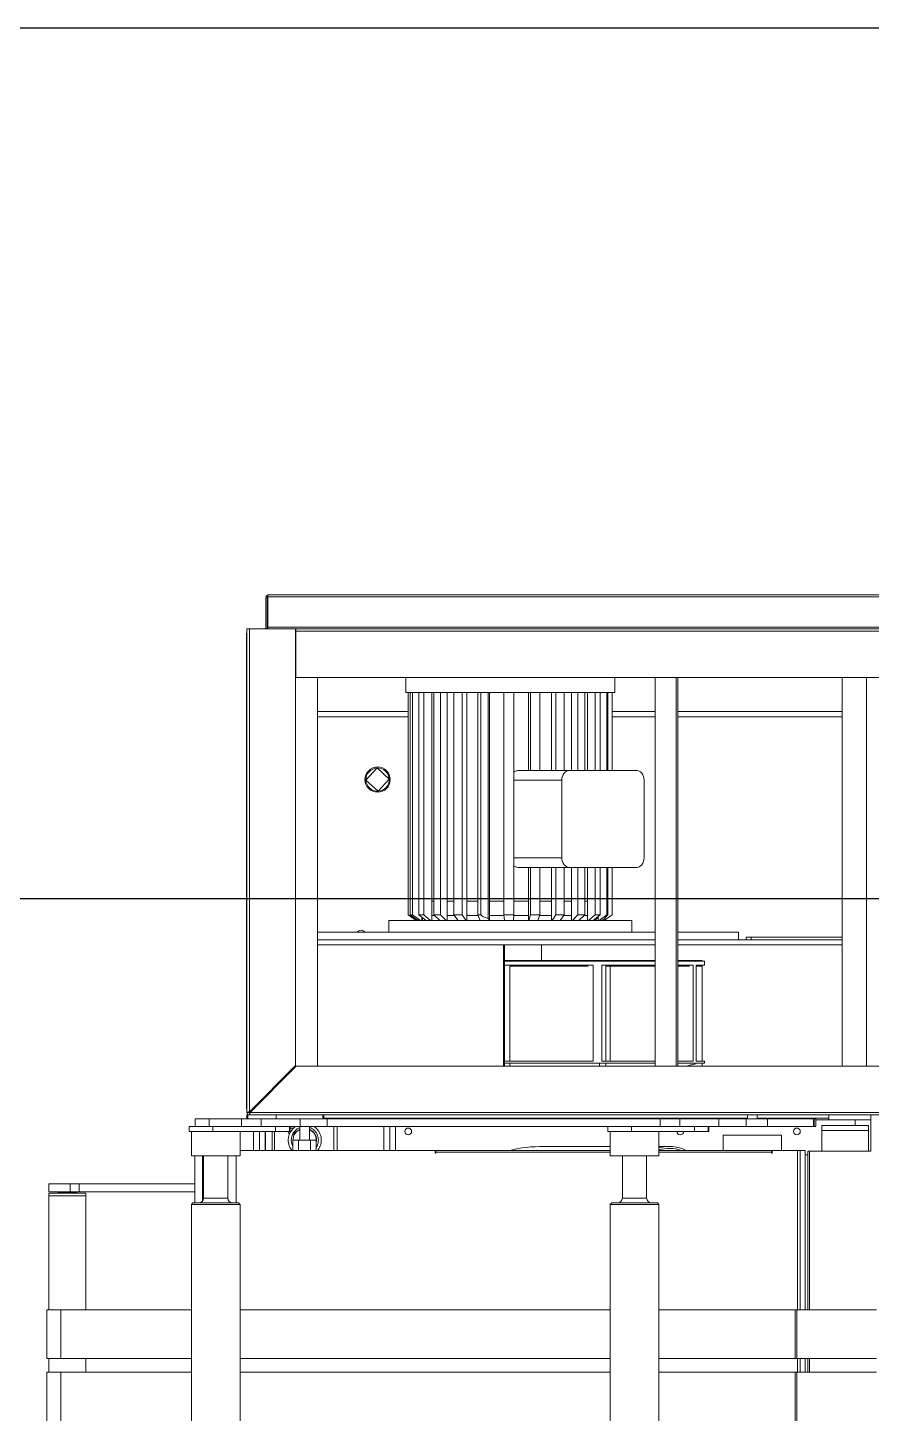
# Model space of a CAD drawing. Header units: millimetres. Extents: x 8553 to 64453, y 11523 to 72084.
# Drawn here: x 48673 to 49368, y 22099 to 23240 of the extents above; entities that cross this region are included whole.
import ezdxf

# ---------------------------------------------------------------- set-up
doc = ezdxf.new("R2010")
doc.units = ezdxf.units.MM
for name, color, linetype in [('green', 122, 'Continuous'), ('grey', 254, 'Continuous'), ('tube_useless_steam', 154, 'Continuous')]:
    doc.layers.add(name, color=color, linetype=linetype)

msp = doc.modelspace()

# ---------------------------------------------------------------- linework, layer by layer
at = {"layer": 'green'}
msp.add_lwpolyline([(42148.115, 18739.984), (42148.115, 23239.984), (50558.115, 23239.984), (50558.115, 18739.984)], close=True, dxfattribs=at)
at = {"layer": 'grey', "linetype": 'Continuous', "lineweight": 15}
for p, q in [((48870.551, 22771.443), (48869.351, 22771.443)), ((48869.351, 22745.043), (48869.351, 22771.443)), ((48870.551, 22745.043), (48870.551, 22771.443)), ((49683.751, 22773.043), (48870.951, 22773.043)), ((48870.951, 22771.843), (48870.951, 22773.043)), ((48870.951, 22771.843), (48870.951, 22771.443)), ((48870.951, 22771.443), (49683.751, 22771.443)), ((48870.951, 22771.443), (48870.951, 22746.643)), ((48853.751, 22745.043), (48855.751, 22745.043)), ((48853.751, 22347.043), (48853.751, 22745.043)), ((48855.751, 22347.608), (48855.751, 22745.043)), ((48893.751, 22745.043), (48855.751, 22745.043)), ((49683.751, 22746.643), (48870.951, 22746.643)), ((48870.951, 22746.643), (48870.951, 22745.043)), ((48894.151, 22745.043), (48893.751, 22745.043)), ((48893.751, 22385.608), (48893.751, 22745.043)), ((48893.751, 22743.443), (48894.151, 22743.443)), ((48894.151, 22743.283), (48894.151, 22745.043)), ((48894.151, 22745.043), (49460.151, 22745.043)), ((48894.151, 22743.283), (49460.151, 22743.283)), ((48894.151, 22743.283), (48894.151, 22705.043)), ((48853.351, 22351.443), (48853.351, 22740.243)), ((48893.751, 22741.043), (48894.151, 22741.043)), ((48894.151, 22740.643), (48893.751, 22740.643)), ((48893.751, 22739.443), (48894.151, 22739.443)), ((48893.751, 22738.643), (48894.151, 22738.643)), ((48893.751, 22714.643), (48894.151, 22714.643)), ((48894.151, 22705.043), (48893.751, 22705.043)), ((48894.151, 22705.043), (49460.151, 22705.043)), ((48911.831, 22385.043), (48911.831, 22705.043)), ((48984.551, 22705.043), (48984.551, 22692.663)), ((49156.551, 22692.663), (49156.551, 22705.043)), ((49189.738, 22705.043), (49189.738, 22385.043)), ((49207.264, 22385.043), (49207.264, 22705.043)), ((49208.421, 22385.043), (49208.421, 22705.043)), ((49343.831, 22385.043), (49343.831, 22705.043)), ((49363.831, 22385.043), (49363.831, 22705.043)), ((48984.551, 22692.663), (49156.551, 22692.663)), ((48986.551, 22692.663), (48986.551, 22509.697)), ((48986.599, 22692.663), (48986.599, 22509.697)), ((48988.229, 22692.663), (48988.229, 22509.697)), ((48990.195, 22692.663), (48990.195, 22509.697)), ((48995.359, 22692.663), (48995.359, 22509.697)), ((48999.267, 22692.663), (48999.267, 22509.697)), ((49006.108, 22692.663), (49006.108, 22505.043)), ((49007.612, 22692.663), (49007.612, 22509.697)), ((49013.197, 22692.663), (49013.197, 22509.697)), ((49018.731, 22692.663), (49018.731, 22505.043)), ((49024.155, 22692.663), (49024.155, 22509.697)), ((49031.036, 22692.663), (49031.036, 22509.697)), ((49034.885, 22692.663), (49034.885, 22505.043)), ((49043.86, 22692.663), (49043.86, 22509.697)), ((49046.453, 22692.663), (49046.453, 22509.697)), ((49052.471, 22507.042), (49052.471, 22692.663)), ((49053.47, 22692.663), (49053.47, 22505.043)), ((49065.384, 22692.663), (49065.384, 22509.697)), ((49073.392, 22692.663), (49073.392, 22509.697)), ((49085.662, 22692.663), (49085.662, 22628.663)), ((49087.259, 22692.663), (49087.259, 22628.663)), ((49095.024, 22692.663), (49095.024, 22628.663)), ((49104.52, 22692.663), (49104.52, 22628.663)), ((49107.996, 22692.663), (49107.996, 22628.663)), ((49114.988, 22692.663), (49114.988, 22628.663)), ((49121.063, 22692.663), (49121.063, 22628.663)), ((49126.182, 22692.663), (49126.182, 22628.663)), ((49131.923, 22692.663), (49131.923, 22628.663)), ((49134.165, 22692.663), (49134.165, 22628.663)), ((49140.576, 22692.663), (49140.576, 22628.663)), ((49144.676, 22692.663), (49144.676, 22628.663)), ((49150.197, 22692.663), (49150.197, 22628.663)), ((49151.02, 22692.663), (49151.02, 22628.663)), ((49154.392, 22692.663), (49154.392, 22628.663)), ((49154.551, 22628.663), (49154.551, 22692.663)), ((48986.551, 22677.043), (48911.831, 22677.043)), ((49189.738, 22677.043), (49154.551, 22677.043)), ((49343.831, 22677.043), (49208.421, 22677.043)), ((48986.551, 22672.643), (48911.831, 22672.643)), ((49189.738, 22672.643), (49154.551, 22672.643)), ((49343.831, 22672.643), (49208.421, 22672.643)), ((48960.943, 22630.634), (48951.759, 22620.636)), ((48970.942, 22621.45), (48960.943, 22630.634)), ((48961.758, 22611.451), (48951.759, 22620.636)), ((48970.942, 22621.45), (48961.758, 22611.451)), ((49073.392, 22620.663), (49112.937, 22620.663)), ((49078.536, 22628.663), (49119.721, 22628.663)), ((49112.937, 22556.663), (49112.937, 22620.663)), ((49119.721, 22628.663), (49173.997, 22628.663)), ((49180.781, 22620.663), (49180.781, 22556.663)), ((49073.392, 22556.663), (49112.937, 22556.663)), ((49078.536, 22548.663), (49119.721, 22548.663)), ((49085.662, 22548.663), (49085.662, 22505.043)), ((49087.259, 22548.663), (49087.259, 22509.697)), ((49095.024, 22548.663), (49095.024, 22509.697)), ((49104.52, 22548.663), (49104.52, 22505.043)), ((49107.996, 22548.663), (49107.996, 22509.697)), ((49114.988, 22548.663), (49114.988, 22509.697)), ((49173.997, 22548.663), (49119.721, 22548.663)), ((49121.063, 22548.663), (49121.063, 22505.043)), ((49126.182, 22548.663), (49126.182, 22509.697)), ((49131.923, 22548.663), (49131.923, 22509.697)), ((49134.165, 22548.663), (49134.165, 22505.043)), ((49140.576, 22548.663), (49140.576, 22509.697)), ((49144.676, 22548.663), (49144.676, 22509.697)), ((49150.197, 22548.663), (49150.197, 22509.697)), ((49151.02, 22548.663), (49151.02, 22509.697)), ((49154.392, 22548.663), (49154.392, 22509.697)), ((49154.551, 22509.697), (49154.551, 22548.663)), ((49006.108, 22521.043), (49007.612, 22521.043)), ((49018.731, 22521.043), (49024.155, 22521.043)), ((49034.885, 22521.043), (49043.86, 22521.043)), ((49053.47, 22521.043), (49065.384, 22521.043)), ((49073.392, 22521.043), (49085.662, 22521.043)), ((49095.024, 22521.043), (49104.52, 22521.043)), ((49114.988, 22521.043), (49121.063, 22521.043)), ((49131.923, 22521.043), (49134.165, 22521.043)), ((48970.551, 22505.043), (48970.551, 22495.443)), ((48970.551, 22505.043), (49170.551, 22505.043)), ((48986.551, 22509.697), (48993.21, 22505.043)), ((48986.599, 22509.697), (48986.551, 22509.697)), ((48993.258, 22505.043), (48986.599, 22509.697)), ((48988.229, 22509.697), (48994.742, 22505.043)), ((48990.195, 22509.697), (48988.229, 22509.697)), ((48996.589, 22505.043), (48990.195, 22509.697)), ((48994.597, 22505.146), (48994.597, 22505.043)), ((48995.359, 22509.697), (49001.289, 22505.043)), ((48999.267, 22509.697), (48995.359, 22509.697)), ((48997.876, 22507.721), (48997.876, 22505.043)), ((48998.171, 22507.49), (48998.171, 22505.043)), ((49004.962, 22505.043), (48999.267, 22509.697)), ((49001.164, 22505.121), (49000.557, 22505.043)), ((49006.108, 22509.217), (49008.051, 22509.217)), ((49013.197, 22509.697), (49007.612, 22509.697)), ((49007.612, 22509.697), (49012.556, 22505.043)), ((49017.804, 22505.043), (49013.197, 22509.697)), ((49018.731, 22509.217), (49024.44, 22509.217)), ((49031.036, 22509.697), (49024.155, 22509.697)), ((49024.155, 22509.697), (49027.776, 22505.043)), ((49034.24, 22505.043), (49031.036, 22509.697)), ((49034.885, 22509.217), (49044.059, 22509.217)), ((49043.86, 22509.697), (49045.91, 22505.043)), ((49046.453, 22509.697), (49043.86, 22509.697)), ((49053.151, 22505.043), (49052.471, 22507.042)), ((49053.47, 22509.217), (49065.407, 22509.217)), ((49073.392, 22509.697), (49065.384, 22509.697)), ((49065.384, 22509.697), (49065.723, 22505.043)), ((49073.248, 22505.043), (49073.392, 22509.697)), ((49073.383, 22509.217), (49085.662, 22509.217)), ((49087.259, 22509.697), (49085.866, 22505.043)), ((49095.024, 22509.697), (49087.259, 22509.697)), ((49093.161, 22505.043), (49095.024, 22509.697)), ((49094.835, 22509.217), (49104.52, 22509.217)), ((49107.996, 22509.697), (49104.965, 22505.043)), ((49114.988, 22509.697), (49107.996, 22509.697)), ((49111.533, 22505.043), (49114.988, 22509.697)), ((49114.71, 22509.217), (49121.063, 22509.217)), ((49126.182, 22509.697), (49121.718, 22505.043)), ((49131.923, 22509.697), (49126.182, 22509.697)), ((49127.113, 22505.043), (49131.923, 22509.697)), ((49131.511, 22509.217), (49134.165, 22509.217)), ((49140.576, 22509.697), (49134.985, 22505.043)), ((49138.837, 22505.043), (49144.676, 22509.697)), ((49142.93, 22507.49), (49139.963, 22505.161)), ((49144.676, 22509.697), (49140.576, 22509.697)), ((49142.93, 22508.306), (49142.93, 22505.043)), ((49150.197, 22509.697), (49143.86, 22505.043)), ((49145.908, 22505.043), (49148.686, 22507.042)), ((49146.504, 22505.146), (49146.359, 22505.043)), ((49146.504, 22505.471), (49146.504, 22505.043)), ((49146.764, 22505.658), (49146.764, 22505.043)), ((49154.392, 22509.697), (49147.74, 22505.043)), ((49147.891, 22505.043), (49154.551, 22509.697)), ((49148.686, 22507.042), (49148.686, 22507.459)), ((49151.02, 22509.697), (49150.197, 22509.697)), ((49154.551, 22509.697), (49154.392, 22509.697)), ((49170.551, 22495.443), (49170.551, 22505.043)), ((48911.831, 22495.443), (49170.175, 22495.443)), ((49170.175, 22495.443), (49189.738, 22495.443)), ((49208.421, 22495.443), (49258.551, 22495.443)), ((49258.551, 22489.043), (49258.551, 22495.443)), ((48911.831, 22489.043), (49189.738, 22489.043)), ((48911.831, 22485.043), (49189.738, 22485.043)), ((49064.972, 22385.043), (49064.972, 22485.043)), ((49065.69, 22385.043), (49065.69, 22485.043)), ((49096.151, 22472.243), (49096.151, 22485.043)), ((49208.421, 22489.043), (49343.831, 22489.043)), ((49208.421, 22485.043), (49343.831, 22485.043)), ((49264.669, 22491.443), (49264.669, 22489.043)), ((49264.669, 22491.443), (49268.952, 22491.443)), ((49268.952, 22491.443), (49268.952, 22489.043)), ((49268.952, 22491.443), (49343.831, 22491.443)), ((49065.69, 22472.243), (49189.738, 22472.243)), ((49189.738, 22471.54), (49065.69, 22471.54)), ((49208.421, 22472.243), (49228.551, 22472.243)), ((49230.551, 22471.54), (49208.421, 22471.54)), ((49228.551, 22471.54), (49228.551, 22472.243)), ((49230.551, 22468.34), (49230.551, 22471.54)), ((49138.862, 22468.34), (49065.69, 22468.34)), ((49070.287, 22467.443), (49134.791, 22467.443)), ((49070.287, 22389.14), (49070.287, 22467.443)), ((49138.862, 22389.14), (49138.862, 22468.34)), ((49189.738, 22468.34), (49145.934, 22468.34)), ((49145.934, 22389.14), (49145.934, 22468.34)), ((49149.322, 22467.443), (49189.738, 22467.443)), ((49149.322, 22389.14), (49149.322, 22467.443)), ((49152.774, 22389.14), (49152.774, 22467.443)), ((49221.161, 22468.34), (49208.421, 22468.34)), ((49208.421, 22467.443), (49218.047, 22467.443)), ((49221.161, 22389.14), (49221.161, 22468.34)), ((49230.551, 22468.34), (49223.648, 22468.34)), ((49223.648, 22389.14), (49223.648, 22468.34)), ((49223.648, 22467.443), (49228.426, 22467.443)), ((49228.426, 22389.14), (49228.426, 22467.443)), ((49228.55, 22467.443), (49228.551, 22467.443)), ((49228.55, 22389.14), (49228.55, 22467.443)), ((49228.551, 22467.443), (49228.551, 22468.34)), ((48893.751, 22385.608), (48855.751, 22347.608)), ((48856.316, 22347.043), (48894.316, 22385.043)), ((48893.751, 22385.608), (48893.751, 22385.043)), ((48893.751, 22385.043), (48894.316, 22385.043)), ((49459.351, 22385.043), (48894.316, 22385.043)), ((49138.862, 22389.14), (49065.69, 22389.14)), ((49189.738, 22387.54), (49065.69, 22387.54)), ((49070.287, 22385.043), (49070.287, 22387.541)), ((49144.049, 22385.043), (49144.049, 22387.541)), ((49189.738, 22389.14), (49145.934, 22389.14)), ((49149.322, 22385.043), (49149.322, 22387.541)), ((49221.161, 22389.14), (49208.421, 22389.14)), ((49230.551, 22387.54), (49208.421, 22387.54)), ((49230.551, 22389.14), (49223.648, 22389.14)), ((49228.426, 22385.043), (49228.426, 22387.541)), ((49228.55, 22385.043), (49228.55, 22387.45)), ((49230.551, 22387.54), (49230.551, 22389.14)), ((48881.516, 22372.243), (48880.385, 22372.243)), ((48855.351, 22347.043), (48853.751, 22347.043)), ((48853.751, 22345.043), (48853.751, 22341.843)), ((48854.551, 22345.043), (48853.751, 22345.043)), ((48854.551, 22345.043), (48854.551, 22341.843)), ((48854.551, 22345.043), (48855.751, 22345.043)), ((48855.751, 22346.643), (48855.751, 22345.043)), ((49539.751, 22345.043), (48855.751, 22345.043)), ((49532.919, 22347.043), (48856.316, 22347.043)), ((48856.545, 22348.403), (48857.676, 22348.403)), ((48861.985, 22353.843), (48863.116, 22353.843)), ((48877.751, 22345.043), (48877.751, 22341.843)), ((48916.151, 22345.043), (48916.151, 22341.843)), ((48916.951, 22344.243), (48916.151, 22344.243)), ((48916.951, 22342.403), (48916.951, 22345.043)), ((49265.751, 22345.043), (49265.751, 22341.843)), ((49273.751, 22341.843), (49273.751, 22345.043)), ((49332.951, 22345.043), (49332.951, 22341.043)), ((49367.483, 22315.073), (49367.483, 22345.043)), ((48806.083, 22335.443), (48806.083, 22331.443)), ((48825.678, 22335.443), (48806.083, 22335.443)), ((48811.167, 22341.843), (48811.167, 22335.443)), ((48822.561, 22341.843), (48811.167, 22341.843)), ((48822.561, 22335.443), (48822.561, 22341.843)), ((48849.301, 22341.843), (48822.561, 22341.843)), ((48825.678, 22335.443), (48825.678, 22331.443)), ((48877.374, 22335.443), (48825.678, 22335.443)), ((48849.301, 22341.843), (48849.301, 22335.443)), ((48865.425, 22341.843), (48849.301, 22341.843)), ((48865.425, 22335.443), (48865.425, 22341.843)), ((48865.425, 22341.843), (48897.532, 22341.843)), ((48877.374, 22331.443), (48877.374, 22335.443)), ((48877.374, 22335.443), (48887.085, 22335.443)), ((48887.085, 22335.443), (48897.532, 22335.443)), ((48888.805, 22335.443), (48888.805, 22331.443)), ((48888.847, 22331.443), (48888.847, 22335.443)), ((48889.397, 22331.443), (48889.397, 22335.443)), ((48897.19, 22335.443), (48897.19, 22324.243)), ((48897.532, 22341.843), (48897.532, 22335.443)), ((48919.936, 22341.843), (48897.532, 22341.843)), ((48897.532, 22335.443), (48919.936, 22335.443)), ((48905.19, 22324.243), (48905.19, 22335.443)), ((48916.951, 22341.843), (48916.951, 22342.403)), ((49265.751, 22342.403), (48916.951, 22342.403)), ((48919.936, 22335.443), (48919.936, 22341.843)), ((49194.065, 22341.843), (48919.936, 22341.843)), ((49150.846, 22335.443), (48919.936, 22335.443)), ((48925.294, 22335.443), (48925.294, 22315.873)), ((48928.142, 22335.443), (48928.142, 22315.873)), ((48966.45, 22335.443), (48966.45, 22315.873)), ((48971.432, 22335.443), (48971.432, 22315.873)), ((48976.037, 22335.443), (48976.037, 22315.873)), ((48976.206, 22315.873), (48976.206, 22335.443)), ((49150.846, 22335.443), (49150.846, 22331.443)), ((49170.441, 22335.443), (49150.846, 22335.443)), ((49170.441, 22335.443), (49170.441, 22331.443)), ((49222.137, 22335.443), (49170.441, 22335.443)), ((49194.065, 22341.843), (49194.065, 22335.443)), ((49210.189, 22341.843), (49194.065, 22341.843)), ((49210.189, 22335.443), (49210.189, 22341.843)), ((49210.189, 22341.843), (49242.295, 22341.843)), ((49222.137, 22331.443), (49222.137, 22335.443)), ((49222.137, 22335.443), (49231.849, 22335.443)), ((49231.849, 22335.443), (49242.295, 22335.443)), ((49233.568, 22335.443), (49233.568, 22331.443)), ((49233.61, 22331.443), (49233.61, 22335.443)), ((49234.16, 22331.443), (49234.16, 22335.443)), ((49242.295, 22341.843), (49242.295, 22335.443)), ((49264.699, 22341.843), (49242.295, 22341.843)), ((49242.295, 22335.443), (49264.699, 22335.443)), ((49264.699, 22335.443), (49264.699, 22341.843)), ((49282.246, 22341.843), (49264.699, 22341.843)), ((49282.246, 22335.443), (49264.699, 22335.443)), ((49332.951, 22342.403), (49273.751, 22342.403)), ((49282.246, 22341.843), (49282.246, 22335.443)), ((49320.11, 22341.843), (49282.246, 22341.843)), ((49282.246, 22335.443), (49320.11, 22335.443)), ((49320.11, 22335.443), (49320.11, 22341.843)), ((49320.713, 22341.843), (49320.11, 22341.843)), ((49320.713, 22335.443), (49320.11, 22335.443)), ((49320.713, 22341.843), (49320.713, 22335.443)), ((49321.999, 22341.843), (49320.713, 22341.843)), ((49320.713, 22335.443), (49321.999, 22335.443)), ((49321.999, 22335.443), (49321.999, 22341.843)), ((49354.551, 22341.043), (49321.999, 22341.043)), ((49327.118, 22336.243), (49327.118, 22332.243)), ((49327.118, 22336.243), (49365.518, 22336.243)), ((49327.118, 22315.073), (49327.118, 22332.243)), ((49365.518, 22332.243), (49327.118, 22332.243)), ((49332.951, 22341.043), (49332.951, 22342.403)), ((49354.551, 22341.043), (49354.551, 22336.243)), ((49367.483, 22341.043), (49354.551, 22341.043)), ((49365.518, 22336.243), (49365.518, 22332.243)), ((49365.518, 22315.073), (49365.518, 22332.243)), ((48825.678, 22331.443), (48806.083, 22331.443)), ((48808.083, 22331.443), (48808.083, 22311.443)), ((48877.374, 22331.443), (48825.678, 22331.443)), ((48848.083, 22311.443), (48848.083, 22331.443)), ((48859.19, 22315.873), (48859.19, 22331.443)), ((48864.172, 22315.873), (48864.172, 22331.443)), ((48868.777, 22315.873), (48868.777, 22331.443)), ((48868.947, 22315.873), (48868.947, 22331.443)), ((48874.551, 22331.443), (48874.551, 22315.873)), ((48876.551, 22331.443), (48876.551, 22315.873)), ((48888.805, 22331.443), (48877.374, 22331.443)), ((48888.847, 22331.443), (48888.805, 22331.443)), ((48889.397, 22331.443), (48888.847, 22331.443)), ((48891.491, 22315.873), (48891.491, 22324.243)), ((48896.325, 22324.243), (48891.491, 22324.243)), ((48896.325, 22315.873), (48896.325, 22324.243)), ((48906.024, 22324.243), (48896.325, 22324.243)), ((48906.024, 22315.873), (48906.024, 22324.243)), ((48910.889, 22324.243), (48906.024, 22324.243)), ((48910.889, 22315.873), (48910.889, 22324.243)), ((49170.441, 22331.443), (49150.846, 22331.443)), ((49152.846, 22331.443), (49152.846, 22311.443)), ((49222.137, 22331.443), (49170.441, 22331.443)), ((49192.846, 22311.443), (49192.846, 22331.443)), ((49233.568, 22331.443), (49222.137, 22331.443)), ((49233.61, 22331.443), (49233.568, 22331.443)), ((49234.16, 22331.443), (49233.61, 22331.443)), ((49245.751, 22328.243), (49245.751, 22315.873)), ((49245.751, 22328.243), (49293.751, 22328.243)), ((49293.751, 22315.873), (49293.751, 22328.243)), ((48848.083, 22311.443), (48808.083, 22311.443)), ((48810.923, 22272.582), (48810.923, 22311.443)), ((48817.052, 22273.902), (48817.052, 22311.443)), ((48818.034, 22311.443), (48818.034, 22275.962)), ((48818.143, 22311.443), (48818.083, 22311.382)), ((48818.083, 22311.382), (48818.083, 22276.582)), ((48837.835, 22311.382), (48818.083, 22311.382)), ((48838.083, 22311.382), (48837.835, 22311.382)), ((48838.083, 22311.382), (48838.022, 22311.443)), ((48838.083, 22276.582), (48838.083, 22311.382)), ((48844.968, 22311.443), (48844.968, 22272.582)), ((49008.69, 22315.873), (48848.083, 22315.873)), ((49008.69, 22313.673), (49008.69, 22315.873)), ((49009.027, 22315.873), (49008.69, 22315.873)), ((49009.266, 22313.673), (49008.69, 22313.673)), ((49009.027, 22313.673), (49009.027, 22315.873)), ((49009.266, 22314.273), (49009.266, 22313.673)), ((49152.846, 22314.273), (49009.266, 22314.273)), ((49009.716, 22315.873), (49152.846, 22315.873)), ((49152.846, 22319.09), (49098.062, 22319.09)), ((49192.846, 22311.443), (49152.846, 22311.443)), ((49162.906, 22311.443), (49162.846, 22311.382)), ((49162.846, 22311.382), (49162.846, 22276.582)), ((49182.599, 22311.382), (49162.846, 22311.382)), ((49182.846, 22311.382), (49182.599, 22311.382)), ((49182.846, 22311.382), (49182.786, 22311.443)), ((49182.846, 22276.582), (49182.846, 22311.382)), ((49201.3, 22319.09), (49192.846, 22319.09)), ((49192.846, 22315.873), (49286.105, 22315.873)), ((49285.655, 22314.273), (49192.846, 22314.273)), ((49285.655, 22313.673), (49285.655, 22314.273)), ((49285.992, 22314.273), (49285.655, 22314.273)), ((49286.231, 22313.673), (49285.655, 22313.673)), ((49285.992, 22313.673), (49285.992, 22314.273)), ((49286.105, 22314.673), (49286.105, 22315.873)), ((49286.231, 22315.873), (49286.105, 22315.873)), ((49286.231, 22314.673), (49286.105, 22314.673)), ((49286.231, 22315.873), (49286.231, 22313.673)), ((49307.152, 22315.873), (49286.231, 22315.873)), ((49309.137, 22315.873), (49307.152, 22315.873)), ((49307.152, 22315.873), (49307.152, 22184.477)), ((49313.41, 22315.873), (49309.137, 22315.873)), ((49309.137, 22315.873), (49309.137, 22184.477)), ((49313.474, 22315.873), (49313.41, 22315.873)), ((49313.41, 22315.873), (49313.41, 22184.477)), ((49313.474, 22184.477), (49313.474, 22315.873)), ((49313.474, 22312.273), (49315.483, 22312.273)), ((49315.483, 22315.073), (49315.483, 22184.477)), ((49317.003, 22315.073), (49315.483, 22315.073)), ((49367.483, 22315.073), (49317.003, 22315.073)), ((49317.003, 22315.073), (49317.003, 22184.477)), ((48690.644, 22288.243), (48690.644, 22281.843)), ((48708.339, 22288.243), (48690.644, 22288.243)), ((48708.339, 22281.843), (48708.339, 22288.243)), ((48708.339, 22288.243), (48715.571, 22288.243)), ((48715.571, 22288.243), (48715.571, 22281.843)), ((48810.923, 22288.243), (48715.571, 22288.243)), ((48810.923, 22288.243), (48810.923, 22281.843)), ((48817.973, 22288.243), (48818.034, 22288.243)), ((48817.973, 22281.843), (48817.973, 22288.243)), ((48708.339, 22281.843), (48690.644, 22281.843)), ((48690.644, 22280.643), (48690.644, 22184.477)), ((48690.644, 22280.643), (48716.081, 22280.643)), ((48690.644, 22278.386), (48690.644, 22184.477)), ((48690.644, 22278.386), (48701.469, 22278.386)), ((48698.444, 22281.843), (48698.044, 22281.443)), ((48698.044, 22281.443), (48698.044, 22280.643)), ((48698.044, 22281.443), (48706.621, 22281.443)), ((48701.469, 22278.386), (48721.044, 22278.386)), ((48706.621, 22281.443), (48713.644, 22281.443)), ((48715.571, 22281.843), (48708.339, 22281.843)), ((48713.644, 22281.443), (48713.244, 22281.843)), ((48713.644, 22280.643), (48713.644, 22281.443)), ((48810.923, 22281.843), (48715.571, 22281.843)), ((48716.081, 22280.643), (48721.044, 22280.643)), ((48721.044, 22184.477), (48721.044, 22280.643)), ((48721.044, 22184.477), (48721.044, 22278.386)), ((48818.034, 22281.843), (48817.973, 22281.843)), ((48818.083, 22276.582), (48837.835, 22276.582)), ((48837.835, 22276.582), (48838.083, 22276.582)), ((49162.846, 22276.582), (49182.599, 22276.582)), ((49182.599, 22276.582), (49182.846, 22276.582)), ((48809.283, 22272.582), (48808.083, 22271.382)), ((48808.083, 22271.382), (48808.083, 19649.782)), ((48847.588, 22271.382), (48808.083, 22271.382)), ((48809.283, 22272.582), (48846.418, 22272.582)), ((48846.418, 22272.582), (48846.883, 22272.582)), ((48848.083, 22271.382), (48846.883, 22272.582)), ((48848.083, 22271.382), (48847.588, 22271.382)), ((48848.083, 19649.782), (48848.083, 22271.382)), ((49154.046, 22272.582), (49152.846, 22271.382)), ((49152.846, 22271.382), (49152.846, 19649.782)), ((49192.351, 22271.382), (49152.846, 22271.382)), ((49154.046, 22272.582), (49191.181, 22272.582)), ((49191.181, 22272.582), (49191.646, 22272.582)), ((49192.846, 22271.382), (49191.646, 22272.582)), ((49192.846, 22271.382), (49192.351, 22271.382)), ((49192.846, 19649.782), (49192.846, 22271.382)), ((48689.15, 22184.477), (48689.15, 22144.477)), ((48689.15, 22184.477), (48700.512, 22184.477)), ((48700.512, 22184.477), (48700.512, 22144.477)), ((48808.083, 22184.477), (48700.512, 22184.477)), ((49152.846, 22184.477), (48848.083, 22184.477)), ((49305.084, 22184.477), (49192.846, 22184.477)), ((49305.084, 22184.477), (49305.084, 22144.477)), ((49306.525, 22184.477), (49305.084, 22184.477)), ((49306.525, 22184.477), (49306.525, 22144.477)), ((49372.028, 22184.477), (49306.525, 22184.477)), ((48689.15, 22144.477), (48700.512, 22144.477)), ((48690.644, 22144.477), (48690.644, 22133.277)), ((48690.644, 22144.477), (48690.644, 22133.277)), ((48808.083, 22144.477), (48700.512, 22144.477)), ((48721.044, 22133.277), (48721.044, 22144.477)), ((48721.044, 22133.277), (48721.044, 22144.477)), ((49152.846, 22144.477), (48848.083, 22144.477)), ((49305.084, 22144.477), (49192.846, 22144.477)), ((49306.525, 22144.477), (49305.084, 22144.477)), ((49372.028, 22144.477), (49306.525, 22144.477)), ((49307.152, 22144.477), (49307.152, 22133.277)), ((49309.137, 22144.477), (49309.137, 22133.277)), ((49313.41, 22144.477), (49313.41, 22133.277)), ((49313.474, 22133.277), (49313.474, 22144.477)), ((49315.483, 22144.477), (49315.483, 22133.277)), ((49317.003, 22144.477), (49317.003, 22133.277)), ((48689.15, 22133.277), (48689.15, 22093.277)), ((48689.15, 22133.277), (48700.512, 22133.277)), ((48700.512, 22133.277), (48700.512, 22093.277)), ((48808.083, 22133.277), (48700.512, 22133.277)), ((49152.846, 22133.277), (48848.083, 22133.277)), ((49305.084, 22133.277), (49192.846, 22133.277)), ((49305.084, 22133.277), (49305.084, 22093.277)), ((49306.525, 22133.277), (49305.084, 22133.277)), ((49306.525, 22133.277), (49306.525, 22093.277)), ((49372.028, 22133.277), (49306.525, 22133.277))]:
    msp.add_line(p, q, dxfattribs=at)
at = {"layer": 'grey', "linetype": 'Continuous', "lineweight": 15, "flags": 128}
for points in [[(48870.951, 22745.043), (48870.638, 22745.073), (48870.551, 22745.094)], [(49112.937, 22620.663), (49113.067, 22622.223), (49113.454, 22623.724), (49114.08, 22625.107), (49114.924, 22626.319), (49115.952, 22627.314), (49117.125, 22628.054), (49118.398, 22628.509), (49119.721, 22628.663)], [(49173.997, 22628.663), (49175.32, 22628.509), (49176.593, 22628.054), (49177.766, 22627.314), (49178.794, 22626.319), (49179.638, 22625.107), (49180.265, 22623.724), (49180.651, 22622.223), (49180.781, 22620.663)], [(49119.721, 22548.663), (49118.398, 22548.816), (49117.125, 22549.272), (49115.952, 22550.011), (49114.924, 22551.006), (49114.08, 22552.218), (49113.454, 22553.601), (49113.067, 22555.102), (49112.937, 22556.663)], [(49180.781, 22556.663), (49180.651, 22555.102), (49180.265, 22553.601), (49179.638, 22552.218), (49178.794, 22551.006), (49177.766, 22550.011), (49176.593, 22549.272), (49175.32, 22548.816), (49173.997, 22548.663)], [(49140.544, 22505.043), (49139.834, 22505.15), (49139.297, 22505.392)], [(48853.751, 22349.216), (48853.474, 22350.194), (48853.351, 22351.443)], [(48890.551, 22334.243), (48889.641, 22334.091), (48889.397, 22333.994)], [(48891.855, 22333.92), (48891.46, 22334.091), (48890.551, 22334.243)], [(49009.266, 22314.273), (49009.275, 22314.585), (49009.3, 22314.885), (49009.342, 22315.162), (49009.398, 22315.404), (49009.466, 22315.603), (49009.544, 22315.751), (49009.628, 22315.842), (49009.716, 22315.873)], [(49286.105, 22315.873), (49286.017, 22315.842), (49285.933, 22315.751), (49285.855, 22315.603), (49285.787, 22315.404), (49285.731, 22315.162), (49285.689, 22314.885), (49285.664, 22314.585), (49285.655, 22314.273)], [(49286.105, 22314.673), (49286.083, 22314.665), (49286.062, 22314.643), (49286.042, 22314.606), (49286.025, 22314.556), (49286.011, 22314.495), (49286.001, 22314.426), (49285.995, 22314.351), (49285.992, 22314.273)]]:
    msp.add_lwpolyline(points, dxfattribs=at)
at = {"layer": 'grey', "linetype": 'Continuous', "lineweight": 15}
for centre, radius in [((48961.351, 22621.043), 10.4), ((48986.551, 22331.443), 2.8), ((49306.551, 22331.443), 2.8)]:
    msp.add_circle(centre, radius, dxfattribs=at)
for centre, radius, start, end in [((48870.951, 22771.443), 1.6, 90, 180), ((48870.951, 22771.443), 0.4, 90, 180), ((48870.951, 22746.643), 0.4, 180, 270), ((48858.151, 22740.243), 4.8, 156.443536, 180), ((48961.351, 22621.043), 9.6, 92.430799, 182.430799), ((48961.351, 22621.043), 9.6, 2.430799, 92.430799), ((48961.351, 22621.043), 9.6, 182.430799, 272.430799), ((48961.351, 22621.043), 9.6, 272.430799, 2.430799), ((48947.751, 22493.043), 4, 36.869898, 143.130102), ((48855.751, 22347.043), 2, 180, 270), ((48855.751, 22347.043), 0.4, 180, 270), ((48856.652, 22347.672), 1.18, 194.847644, 235.495561), ((48901.41, 22324.243), 13.6, 124.560399, 217.981852), ((48901.41, 22324.243), 11.2, 112.136919, 207.66197), ((48901.206, 22324.243), 9.6, 114.72623, 180.000021), ((48901.41, 22324.243), 11.2, 327.816783, 70.277288), ((48901.53, 22324.243), 9.6, 347.14105, 67.590323), ((48901.206, 22324.243), 9.6, 359.999971, 65.477294), ((48901.41, 22324.243), 13.6, 322.018148, 55.439601), ((48890.551, 22331.443), 2.8, 180, 230.67826), ((48890.551, 22331.443), 2.8, 290.029495, 4.427997), ((49210.551, 22331.443), 2.8, 180, 360), ((49201.315, 22287.164), 31.907, 64.129729, 105.392878), ((49201.304, 22286.789), 30.694, 71.360345, 105.995795), ((48814.083, 22276.582), 4, 270, 0), ((48842.083, 22276.582), 4, 180, 270), ((49158.846, 22276.582), 4, 270, 0), ((49186.846, 22276.582), 4, 180, 270)]:
    msp.add_arc(centre, radius, start, end, dxfattribs=at)
msp.add_ellipse((49098.062, 22257.09), major_axis=(-87.681, 0), ratio=0.70710678, start_param=4.71238898, end_param=5.03591709, dxfattribs=at)
for points, knots in [([(49073.392, 22627.144), (49074.059, 22627.531), (49075.644, 22628.452), (49077.475, 22628.585), (49078.536, 22628.663)], [0, 0, 0, 0, 0.42060144, 1, 1, 1, 1]), ([(49078.536, 22548.663), (49077.986, 22548.688), (49076.87, 22548.741), (49075.258, 22549.189), (49074.075, 22549.651), (49073.507, 22550.045), (49073.392, 22550.125)], [0, 0, 0, 0, 0.30477322, 0.61840069, 0.92316141, 1, 1, 1, 1]), ([(49052.471, 22507.042), (49051.928, 22507.079), (49050.83, 22507.154), (49049.213, 22507.689), (49047.71, 22508.501), (49046.862, 22509.232), (49046.485, 22509.661), (49046.453, 22509.697)], [0, 0, 0, 0, 0.21991968, 0.44436295, 0.68570607, 0.97346275, 1, 1, 1, 1]), ([(49148.686, 22507.042), (49148.635, 22507.053), (49148.493, 22507.086), (49148.605, 22507.399), (49149.146, 22508.045), (49149.999, 22508.852), (49150.723, 22509.452), (49151.02, 22509.697)], [0, 0, 0, 0, 0.12025348, 0.33108355, 0.55634293, 0.81834752, 1, 1, 1, 1]), ([(49215.755, 22385.043), (49216.887, 22385.445), (49219.166, 22386.255), (49221.55, 22386.662), (49222.75, 22386.866)], [0, 0, 0, 0, 0.49673433, 1, 1, 1, 1]), ([(48855.751, 22347.608), (48855.522, 22347.567), (48855.065, 22347.485), (48854.459, 22347.361), (48854.006, 22347.238), (48853.78, 22347.132), (48853.759, 22347.067), (48853.751, 22347.043)], [0, 0, 0, 0, 0.2181749, 0.4363498, 0.6545151, 0.8726803, 1, 1, 1, 1]), ([(48855.751, 22345.043), (48855.792, 22345.066), (48855.874, 22345.111), (48855.998, 22345.467), (48856.121, 22345.989), (48856.227, 22346.549), (48856.292, 22346.91), (48856.316, 22347.043)], [0, 0, 0, 0, 0.2181749, 0.4363498, 0.6545151, 0.8726803, 1, 1, 1, 1])]:
    msp.add_open_spline(points, degree=3, knots=knots, dxfattribs=at)
for points in [[(48855.751, 22347.608), (48855.698, 22347.561), (48855.593, 22347.467), (48855.461, 22347.326), (48855.369, 22347.184), (48855.357, 22347.09), (48855.351, 22347.043)], [(48855.751, 22346.643), (48855.798, 22346.649), (48855.892, 22346.661), (48856.033, 22346.753), (48856.175, 22346.885), (48856.269, 22346.99), (48856.316, 22347.043)]]:
    msp.add_open_spline(points, degree=3, dxfattribs=at)
at = {"layer": 'tube_useless_steam'}
msp.add_line((48456.39, 22523.075), (52157.241, 22523.075), dxfattribs=at)

doc.saveas('drawing.dxf')
